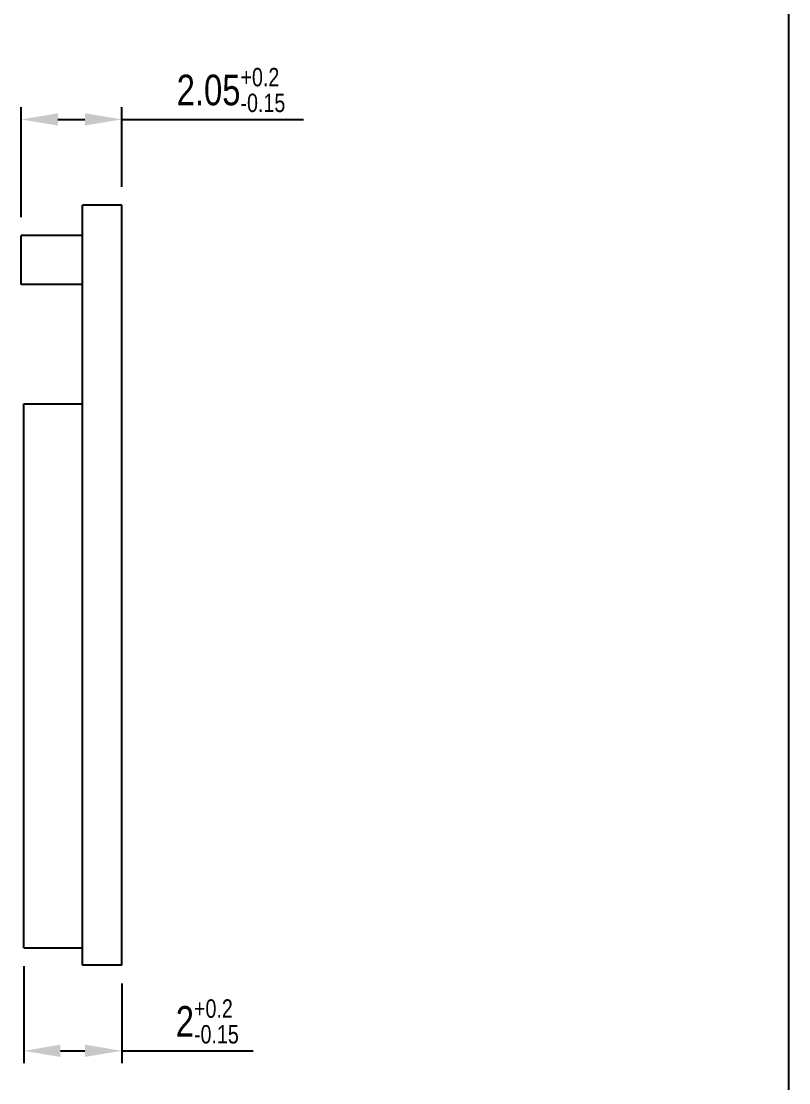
# Model space of a CAD drawing. Extents: x 0 to 189, y 4 to 276.
# Drawn here: x 125.9 to 188.5, y 77.8 to 164.4 of the extents above; entities that cross this region are included whole.
import ezdxf

# ---------------------------------------------------------------- set-up
doc = ezdxf.new("R2010")
doc.units = 0
doc.header["$LTSCALE"] = 19.36
doc.header["$PDMODE"] = 3
doc.header["$PDSIZE"] = 8
doc.layers.get('0').update_dxf_attribs({"linetype": 'CONTINUOUS'})
doc.layers.get('Defpoints').update_dxf_attribs({"linetype": 'CONTINUOUS'})
doc.styles.get("Standard").update_dxf_attribs({"font": 'txt', "width": 0.8})
doc.dimstyles.new('DIMSTYLE_1', dxfattribs={"dimtxt": 2.5, "dimasz": 3, "dimexe": 1, "dimexo": 1.5, "dimgap": 0.65, "dimtad": 1, "dimlfac": 0.25, "dimdsep": 46, "dimtxsty": 'Standard', "dimblk": '_ARROW_FILLED', "dimcen": 0.09, "dimadec": 0, "dimazin": 0, "dimtol": 1, "dimtp": 0.2, "dimtm": 0.15, "dimtfac": 0.6, "dimtofl": 0, "dimtmove": 0, "dimatfit": 3, "dimldrblk": '_ARROW_FILLED', "dimfxl": 0, "dimtolj": 1, "dimarcsym": 0})

# ---------------------------------------------------------------- blocks, each defined once
blk = doc.blocks.new('_ARROW_FILLED')
at = {"color": 0, "linetype": 'ByBlock'}
blk.add_solid([(0, 0), (-1, 0.167), (-1, -0.167)], dxfattribs=at)
blk = doc.blocks.new('*D4')
at = {"color": 0, "lineweight": -2}
for p, q in [((126.11, 87.269), (126.11, 79.369)), ((134.11, 85.869), (134.11, 79.369)), ((129.11, 80.369), (131.11, 80.369)), ((134.11, 80.369), (144.842, 80.369))]:
    blk.add_line(p, q, dxfattribs=at)
at = {"layer": 'Defpoints', "color": 0}
for p in [(126.11, 88.769), (134.11, 87.369), (126.11, 80.369)]:
    blk.add_point(p, dxfattribs=at)
at = {"color": 0, "lineweight": -2, "xscale": 3, "yscale": 3, "zscale": 3, "rotation": 180}
blk.add_blockref('_ARROW_FILLED', (126.11, 80.369), dxfattribs=at)
at = {"color": 0, "lineweight": -2, "xscale": 3, "yscale": 3, "zscale": 3}
blk.add_blockref('_ARROW_FILLED', (134.11, 80.369), dxfattribs=at)
at = {"color": 0, "insert": (141.092, 82.769), "char_height": 2.5, "attachment_point": 5}
blk.add_mtext('\\A1;2{\\H0.6x;\\S+0.2^ -0.15;}', dxfattribs=at)
blk = doc.blocks.new('*D6')
at = {"color": 0, "lineweight": -2}
for p, q in [((125.91, 148.402), (125.91, 157.369)), ((134.11, 150.869), (134.11, 157.369)), ((128.91, 156.369), (131.11, 156.369)), ((134.11, 156.369), (148.943, 156.369))]:
    blk.add_line(p, q, dxfattribs=at)
at = {"layer": 'Defpoints', "color": 0}
for p in [(134.11, 156.369), (134.11, 149.369), (125.91, 146.902)]:
    blk.add_point(p, dxfattribs=at)
at = {"color": 0, "lineweight": -2, "xscale": 3, "yscale": 3, "zscale": 3, "rotation": 180}
blk.add_blockref('_ARROW_FILLED', (125.91, 156.369), dxfattribs=at)
at = {"color": 0, "lineweight": -2, "xscale": 3, "yscale": 3, "zscale": 3}
blk.add_blockref('_ARROW_FILLED', (134.11, 156.369), dxfattribs=at)
at = {"color": 0, "insert": (143.027, 158.769), "char_height": 2.5, "attachment_point": 5}
blk.add_mtext('\\A1;2.05{\\H0.6x;\\S+0.2^ -0.15;}', dxfattribs=at)

msp = doc.modelspace()

# ---------------------------------------------------------------- linework, layer by layer
at = {"color": 0, "linetype": 'Continuous'}
for p, q in [((188.542, 3.653), (188.542, 275.551)), ((130.91, 87.369), (130.91, 149.369)), ((134.11, 149.369), (130.91, 149.369)), ((134.11, 87.369), (134.11, 149.369)), ((125.91, 142.902), (125.91, 146.902)), ((130.91, 146.902), (125.91, 146.902)), ((130.91, 142.902), (125.91, 142.902)), ((134.11, 87.369), (130.91, 87.369))]:
    msp.add_line(p, q, dxfattribs=at)
for p, q in [((126.11, 88.769), (126.11, 133.169)), ((126.11, 133.169), (130.91, 133.169)), ((126.11, 88.769), (130.91, 88.769))]:
    msp.add_line(p, q)

# ---------------------------------------------------------------- dimensions: what is measured, and where the dimension line sits
dim = msp.add_linear_dim(base=(134.11, 156.369), p1=(125.91, 146.902), p2=(134.11, 149.369), dimstyle='DIMSTYLE_1')
dim.commit()
dim.dimension.update_dxf_attribs({"geometry": '*D6', "text_midpoint": (143.027, 158.769)})
dim = msp.add_linear_dim(base=(126.11, 80.369), p1=(134.11, 87.369), p2=(126.11, 88.769), dimstyle='DIMSTYLE_1')
dim.commit()
dim.dimension.update_dxf_attribs({"geometry": '*D4', "text_midpoint": (141.092, 80.369), "dimtype": 160})

doc.saveas('drawing.dxf')
